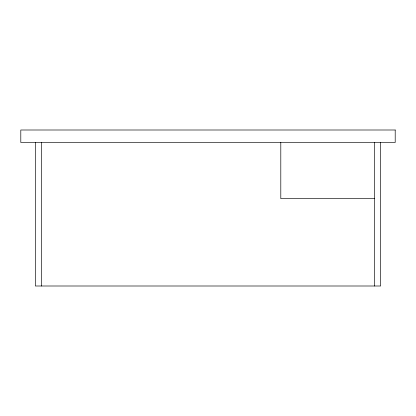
<?xml version="1.0" encoding="UTF-8"?>
<svg xmlns="http://www.w3.org/2000/svg" width="416" height="416" viewBox="0 0 416 416"><rect width="100%" height="100%" fill="white"/><g stroke="black" fill="none" stroke-linecap="round" stroke-linejoin="round"><path stroke-width="0.62" d="M374.4 198.64L280.8 198.64L280.8 142.48M380.64 142.48L380.64 286L35.36 286L35.36 142.48M374.4 142.48L374.4 286M41.6 142.48L41.6 286M395.2 130L20.8 130L20.8 142.48L395.2 142.48L395.2 130"/></g></svg>
